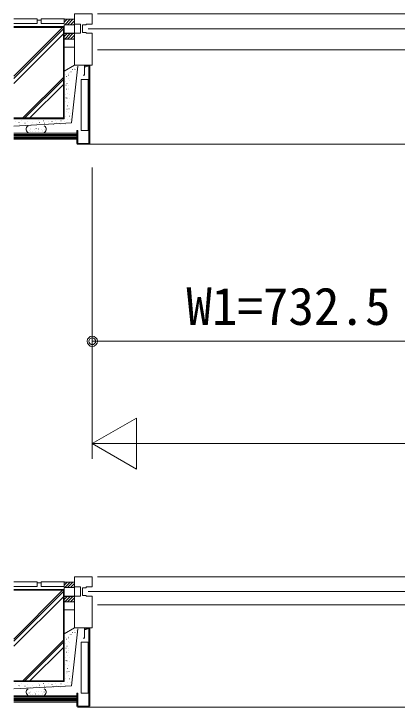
# Model space of a CAD drawing. Units: millimetres, scale not verified. Extents: x -14850 to 13831, y -10500 to 9500.
# Drawn here: x -2546 to -1797, y 3177 to 4532 of the extents above; entities that cross this region are included whole.
import ezdxf
from ezdxf.enums import TextEntityAlignment as Align

# ---------------------------------------------------------------- set-up
doc = ezdxf.new("R2010")
doc.units = ezdxf.units.MM
doc.header["$LTSCALE"] = 50
doc.linetypes.add('DASHED3', pattern=[4, 3, -1])
for name, color, linetype, lineweight in [('0-2_YKK_ZWAK', 2, 'Continuous', 9), ('0-3_YKK_11', 7, 'Continuous', 9), ('0-5_YSS_K', 4, 'Continuous', 9)]:
    doc.layers.add(name, color=color, linetype=linetype, lineweight=lineweight)
doc.styles.add('ＭＳ ゴシック', font='')
doc.styles.get('ＭＳ ゴシック').set_extended_font_data('MS Gothic')

msp = doc.modelspace()

# ---------------------------------------------------------------- linework, layer by layer
at = {"layer": '0-2_YKK_ZWAK'}
for p, q in [((-2392.5, 4232), (-2392.5, 3662)), ((-2392.5, 3892), (-1660, 3892)), ((-2305.9, 3742), (-2392.5, 3692)), ((-2392.5, 3692), (-892.5, 3692))]:
    msp.add_line(p, q, dxfattribs=at)
msp.add_lwpolyline([(-2392.5, 3692), (-2305.9, 3642), (-2305.9, 3742)], dxfattribs=at)
for radius in [10, 10, 6.5, 6.5]:
    msp.add_circle((-2392.5, 3892), radius, dxfattribs=at)
at = {"layer": '0-3_YKK_11'}
for p, q in [((-2500.5, 4522), (-2545.8, 4522)), ((-2500.5, 4513), (-2545.8, 4513)), ((-2500.5, 4513), (-2500.5, 4522)), ((-2492.5, 4520), (-2500.5, 4520)), ((-2492.5, 4513), (-2492.5, 4522)), ((-2447.5, 4522), (-2492.5, 4522)), ((-2447.5, 4513), (-2492.5, 4513)), ((-2447.5, 4522), (-2447.5, 4513)), ((-2447.5, 4522), (-2446.9, 4521.4)), ((-2447.5, 4521.11), (-2447.06, 4521.56)), ((-2447.5, 4515.46), (-2441.56, 4521.4)), ((-2447.5, 4513), (-2447.5, 4519.85)), ((-2446.9, 4521.4), (-2428.1, 4521.4)), ((-2446.5, 4510.8), (-2435.9, 4521.4)), ((-2440.84, 4510.8), (-2430.24, 4521.4)), ((-2435.19, 4510.8), (-2427.5, 4518.49)), ((-2429.53, 4510.8), (-2427.5, 4512.83)), ((-2427.5, 4522), (-2428.1, 4521.4)), ((-2447.5, 4507), (-2545.8, 4507)), ((-2545.8, 4410.14), (-2450.44, 4505.5)), ((-2449, 4505.5), (-2545.8, 4505.5)), ((-2545.8, 4405.9), (-2449, 4502.69)), ((-2449, 4328.5), (-2449, 4505.5)), ((-2447.5, 4500.8), (-2447.5, 4510.8)), ((-2447.5, 4510.8), (-2427.5, 4510.8)), ((-2447.5, 4507), (-2447.5, 4327)), ((-2427.5, 4510.8), (-2427.5, 4500.8)), ((-2545.8, 4396), (-2449, 4492.79)), ((-2447.5, 4494), (-2446.9, 4493.4)), ((-2427.5, 4494), (-2447.5, 4494)), ((-2447.5, 4493.11), (-2447.06, 4493.55)), ((-2447.5, 4487.46), (-2441.56, 4493.4)), ((-2446.9, 4493.4), (-2428.1, 4493.4)), ((-2446.5, 4482.8), (-2435.9, 4493.4)), ((-2440.84, 4482.8), (-2430.24, 4493.4)), ((-2435.19, 4482.8), (-2427.5, 4490.48)), ((-2427.5, 4494), (-2428.1, 4493.4)), ((-2429.53, 4482.8), (-2427.5, 4484.83)), ((-2427.5, 4482.8), (-2427.5, 4472.8)), ((-2427.5, 4467), (-2447.5, 4467)), ((-2427.5, 4431.79), (-2447.5, 4420.24)), ((-2399.56, 4431.93), (-2407.5, 4429.55)), ((-2436.37, 4418.18), (-2436.17, 4418.18)), ((-2434.31, 4418.77), (-2434.11, 4418.77)), ((-2433.37, 4318.73), (-2420.78, 4430)), ((-2431.07, 4423.19), (-2430.87, 4423.19)), ((-2426.65, 4425.84), (-2426.45, 4425.84)), ((-2426.36, 4423.19), (-2426.16, 4423.19)), ((-2424.3, 4427.31), (-2424.1, 4427.31)), ((-2407.5, 4429.55), (-2407.04, 4428.02)), ((-2407.04, 4428.02), (-2399.1, 4430.4)), ((-2399.1, 4430.4), (-2399.1, 4278.6)), ((-2397.5, 4430.4), (-2397.5, 4278.6)), ((-2528.44, 4328.5), (-2449, 4407.94)), ((-2444.91, 4413.77), (-2444.71, 4413.77)), ((-2443.44, 4409.65), (-2443.24, 4409.65)), ((-2439.61, 4414.95), (-2439.41, 4414.95)), ((-2438.72, 4412.3), (-2438.52, 4412.3)), ((-2438.43, 4405.82), (-2438.23, 4405.82)), ((-2414.1, 4404), (-2414.1, 4304)), ((-2414.1, 4404), (-2399.1, 4404)), ((-2399.1, 4412.29), (-2397.5, 4410.69)), ((-2397.5, 4408.57), (-2399.1, 4410.17)), ((-2524.2, 4328.5), (-2449, 4403.7)), ((-2514.3, 4328.5), (-2449, 4393.8)), ((-2444.91, 4400.52), (-2444.71, 4400.52)), ((-2444.02, 4392.57), (-2443.82, 4392.57)), ((-2441.96, 4396.1), (-2441.76, 4396.1)), ((-2438.43, 4392.57), (-2438.23, 4392.57)), ((-2436.96, 4402.58), (-2436.76, 4402.58)), ((-2443.44, 4384.62), (-2443.24, 4384.62)), ((-2441.67, 4376.97), (-2441.47, 4376.97)), ((-2438.43, 4386.97), (-2438.23, 4386.97)), ((-2438.43, 4383.74), (-2438.23, 4383.74)), ((-2444.32, 4373.43), (-2444.12, 4373.43)), ((-2444.02, 4368.13), (-2443.82, 4368.13)), ((-2441.96, 4367.54), (-2441.76, 4367.54)), ((-2437.25, 4373.43), (-2437.05, 4373.43)), ((-2437.25, 4366.66), (-2437.05, 4366.66)), ((-2444.91, 4361.07), (-2444.71, 4361.07)), ((-2440.79, 4352.23), (-2440.59, 4352.23)), ((-2439.9, 4358.71), (-2439.7, 4358.71)), ((-2399.1, 4353.62), (-2397.5, 4352.02)), ((-2397.5, 4349.9), (-2399.1, 4351.5)), ((-2443.73, 4341.93), (-2443.53, 4341.93)), ((-2441.96, 4346.05), (-2441.76, 4346.05)), ((-2439.02, 4339.57), (-2438.82, 4339.57)), ((-2438.14, 4346.64), (-2437.94, 4346.64)), ((-2434.6, 4337.51), (-2434.4, 4337.51)), ((-2449, 4328.5), (-2545.8, 4328.5)), ((-2447.5, 4327), (-2545.8, 4327)), ((-2543.54, 4322.5), (-2543.34, 4322.5)), ((-2530.88, 4323.67), (-2530.68, 4323.67)), ((-2497.9, 4323.97), (-2497.7, 4323.97)), ((-2487.6, 4323.09), (-2487.4, 4323.09)), ((-2479.06, 4322.5), (-2478.86, 4322.5)), ((-2465.22, 4323.97), (-2465.02, 4323.97)), ((-2453.74, 4322.79), (-2453.54, 4322.79)), ((-2444.91, 4332.21), (-2444.71, 4332.21)), ((-2440.49, 4325.44), (-2440.29, 4325.44)), ((-2437.55, 4332.21), (-2437.35, 4332.21)), ((-2436.08, 4325.14), (-2435.87, 4325.14)), ((-2545.6, 4312.78), (-2433.37, 4318.73)), ((-2535.89, 4319.55), (-2535.69, 4319.55)), ((-2534.41, 4316.61), (-2534.21, 4316.61)), ((-2524.11, 4318.08), (-2523.91, 4318.08)), ((-2519.1, 4321.91), (-2518.9, 4321.91)), ((-2513.51, 4316.31), (-2513.31, 4316.31)), ((-2509.39, 4320.14), (-2509.19, 4320.14)), ((-2502.32, 4317.2), (-2502.12, 4317.2)), ((-2496.14, 4319.85), (-2495.94, 4319.85)), ((-2486.42, 4318.08), (-2486.22, 4318.08)), ((-2477.59, 4316.9), (-2477.39, 4316.9)), ((-2471.41, 4321.32), (-2471.21, 4321.32)), ((-2468.76, 4316.61), (-2468.56, 4316.61)), ((-2462.57, 4319.55), (-2462.37, 4319.55)), ((-2454.62, 4315.43), (-2454.42, 4315.43)), ((-2446.97, 4321.91), (-2446.77, 4321.91)), ((-2445.2, 4316.61), (-2445, 4316.61)), ((-2436.96, 4318.37), (-2436.76, 4318.37)), ((-2422.5, 4299), (-2545.6, 4299)), ((-2423, 4298.5), (-2545.6, 4298.5)), ((-2423, 4296.3), (-2545.6, 4296.3)), ((-2515.74, 4304.7), (-2515.74, 4304.54)), ((-2514.02, 4302.4), (-2514.02, 4302.25)), ((-2513.83, 4308.14), (-2513.83, 4307.99)), ((-2512.68, 4305.27), (-2512.68, 4305.12)), ((-2510, 4302.4), (-2510, 4302.25)), ((-2505.41, 4306.23), (-2505.41, 4306.07)), ((-2503.69, 4302.78), (-2503.69, 4302.63)), ((-2501.96, 4307.76), (-2501.96, 4307.61)), ((-2497.75, 4306.99), (-2497.75, 4306.84)), ((-2496.8, 4302.59), (-2496.8, 4302.44)), ((-2492.4, 4306.8), (-2492.4, 4306.65)), ((-2489.72, 4302.4), (-2489.72, 4302.25)), ((-2489.33, 4303.93), (-2489.33, 4303.78)), ((-2486.65, 4306.61), (-2486.65, 4306.46)), ((-2423, 4287.5), (-2423, 4298.5)), ((-2422.5, 4304), (-2422.5, 4278.6)), ((-2420.9, 4304), (-2422.5, 4304)), ((-2422.5, 4287), (-2422.5, 4299)), ((-2420.9, 4278.6), (-2420.9, 4304)), ((-2414.1, 4304), (-2399.1, 4304)), ((-2423, 4294.1), (-2545.6, 4294.1)), ((-2423, 4291.9), (-2545.6, 4291.9)), ((-2423, 4289.7), (-2545.6, 4289.7)), ((-2545.6, 4287.5), (-2423, 4287.5)), ((-2422.5, 4287), (-2545.6, 4287)), ((-2399.1, 4292.46), (-2397.5, 4290.85)), ((-2397.5, 4288.73), (-2399.1, 4290.33)), ((-2420.9, 4278.6), (-2399.1, 4278.6)), ((-2399.1, 4277), (-2420.9, 4277)), ((-2412.19, 4277), (-885.9, 4277)), ((-2500.5, 3422), (-2545.8, 3422)), ((-2500.5, 3413), (-2500.5, 3422)), ((-2492.5, 3420), (-2500.5, 3420)), ((-2492.5, 3413), (-2492.5, 3422)), ((-2447.5, 3422), (-2492.5, 3422)), ((-2447.5, 3422), (-2446.9, 3421.4)), ((-2447.5, 3421.11), (-2447.06, 3421.56)), ((-2447.5, 3415.46), (-2441.56, 3421.4)), ((-2446.9, 3421.4), (-2428.1, 3421.4)), ((-2446.5, 3410.8), (-2435.9, 3421.4)), ((-2440.84, 3410.8), (-2430.24, 3421.4)), ((-2435.19, 3410.8), (-2427.5, 3418.49)), ((-2427.5, 3422), (-2428.1, 3421.4)), ((-2500.5, 3413), (-2545.8, 3413)), ((-2447.5, 3407), (-2545.8, 3407)), ((-2449, 3405.5), (-2545.8, 3405.5)), ((-2545.8, 3310.14), (-2450.44, 3405.5)), ((-2545.8, 3305.9), (-2449, 3402.69)), ((-2447.5, 3413), (-2492.5, 3413)), ((-2449, 3228.5), (-2449, 3405.5)), ((-2447.5, 3410.8), (-2427.5, 3410.8)), ((-2447.5, 3400.8), (-2447.5, 3410.8)), ((-2447.5, 3407), (-2447.5, 3227)), ((-2429.53, 3410.8), (-2427.5, 3412.83)), ((-2427.5, 3410.8), (-2427.5, 3400.8)), ((-2545.8, 3296), (-2449, 3392.79)), ((-2427.5, 3394), (-2447.5, 3394)), ((-2447.5, 3394), (-2446.9, 3393.4)), ((-2447.5, 3393.11), (-2447.06, 3393.56)), ((-2447.5, 3387.45), (-2441.56, 3393.4)), ((-2446.9, 3393.4), (-2428.1, 3393.4)), ((-2446.5, 3382.8), (-2435.9, 3393.4)), ((-2440.84, 3382.8), (-2430.24, 3393.4)), ((-2435.19, 3382.8), (-2427.5, 3390.48)), ((-2427.5, 3394), (-2428.1, 3393.4)), ((-2447.5, 3382.8), (-2427.5, 3382.8)), ((-2447.5, 3372.8), (-2447.5, 3382.8)), ((-2429.53, 3382.8), (-2427.5, 3384.83)), ((-2427.5, 3382.8), (-2427.5, 3372.8)), ((-2427.5, 3367), (-2447.5, 3367)), ((-2427.5, 3331.79), (-2447.5, 3320.24)), ((-2433.37, 3218.73), (-2420.78, 3330)), ((-2431.07, 3323.19), (-2430.87, 3323.19)), ((-2426.65, 3325.84), (-2426.45, 3325.84)), ((-2426.36, 3323.19), (-2426.16, 3323.19)), ((-2424.3, 3327.31), (-2424.1, 3327.31)), ((-2399.56, 3331.93), (-2407.5, 3329.55)), ((-2407.5, 3329.55), (-2407.04, 3328.02)), ((-2407.04, 3328.02), (-2399.1, 3330.4)), ((-2399.1, 3330.4), (-2399.1, 3178.6)), ((-2397.5, 3330.4), (-2397.5, 3178.6)), ((-2528.44, 3228.5), (-2449, 3307.94)), ((-2444.91, 3313.77), (-2444.71, 3313.77)), ((-2443.44, 3309.65), (-2443.24, 3309.65)), ((-2439.61, 3314.94), (-2439.41, 3314.94)), ((-2438.72, 3312.3), (-2438.52, 3312.3)), ((-2436.37, 3318.18), (-2436.17, 3318.18)), ((-2434.31, 3318.77), (-2434.11, 3318.77)), ((-2399.1, 3312.29), (-2397.5, 3310.69)), ((-2397.5, 3308.57), (-2399.1, 3310.17)), ((-2524.2, 3228.5), (-2449, 3303.7)), ((-2514.3, 3228.5), (-2449, 3293.8)), ((-2444.91, 3300.52), (-2444.71, 3300.52)), ((-2441.96, 3296.1), (-2441.76, 3296.1)), ((-2438.43, 3305.82), (-2438.23, 3305.82)), ((-2436.96, 3302.58), (-2436.76, 3302.58)), ((-2414.1, 3304), (-2414.1, 3204)), ((-2414.1, 3304), (-2399.1, 3304)), ((-2444.02, 3292.57), (-2443.82, 3292.57)), ((-2443.44, 3284.62), (-2443.24, 3284.62)), ((-2438.43, 3292.57), (-2438.23, 3292.57)), ((-2438.43, 3286.97), (-2438.23, 3286.97)), ((-2438.43, 3283.74), (-2438.23, 3283.74)), ((-2444.32, 3273.43), (-2444.12, 3273.43)), ((-2444.02, 3268.13), (-2443.82, 3268.13)), ((-2441.96, 3267.54), (-2441.76, 3267.54)), ((-2441.67, 3276.96), (-2441.47, 3276.96)), ((-2437.25, 3273.43), (-2437.05, 3273.43)), ((-2437.25, 3266.66), (-2437.05, 3266.66)), ((-2444.91, 3261.07), (-2444.71, 3261.07)), ((-2440.79, 3252.23), (-2440.59, 3252.23)), ((-2439.9, 3258.71), (-2439.7, 3258.71)), ((-2399.1, 3253.62), (-2397.5, 3252.02)), ((-2443.73, 3241.93), (-2443.53, 3241.93)), ((-2441.96, 3246.05), (-2441.76, 3246.05)), ((-2439.02, 3239.57), (-2438.82, 3239.57)), ((-2438.14, 3246.64), (-2437.94, 3246.64)), ((-2397.5, 3249.9), (-2399.1, 3251.5)), ((-2449, 3228.5), (-2545.8, 3228.5)), ((-2447.5, 3227), (-2545.8, 3227)), ((-2444.91, 3232.21), (-2444.71, 3232.21)), ((-2440.49, 3225.44), (-2440.29, 3225.44)), ((-2437.55, 3232.21), (-2437.35, 3232.21)), ((-2436.08, 3225.15), (-2435.87, 3225.15)), ((-2434.6, 3237.51), (-2434.4, 3237.51)), ((-2545.6, 3212.78), (-2433.37, 3218.73)), ((-2543.54, 3222.5), (-2543.34, 3222.5)), ((-2535.89, 3219.55), (-2535.69, 3219.55)), ((-2534.41, 3216.61), (-2534.21, 3216.61)), ((-2530.88, 3223.67), (-2530.68, 3223.67)), ((-2524.11, 3218.08), (-2523.91, 3218.08)), ((-2519.1, 3221.91), (-2518.9, 3221.91)), ((-2513.51, 3216.31), (-2513.31, 3216.31)), ((-2509.39, 3220.14), (-2509.19, 3220.14)), ((-2502.32, 3217.2), (-2502.12, 3217.2)), ((-2497.9, 3223.97), (-2497.7, 3223.97)), ((-2496.14, 3219.85), (-2495.94, 3219.85)), ((-2487.6, 3223.08), (-2487.4, 3223.08)), ((-2486.42, 3218.08), (-2486.22, 3218.08)), ((-2479.06, 3222.5), (-2478.86, 3222.5)), ((-2477.59, 3216.9), (-2477.39, 3216.9)), ((-2471.41, 3221.32), (-2471.21, 3221.32)), ((-2468.76, 3216.61), (-2468.56, 3216.61)), ((-2465.22, 3223.97), (-2465.02, 3223.97)), ((-2462.57, 3219.55), (-2462.37, 3219.55)), ((-2454.62, 3215.43), (-2454.42, 3215.43)), ((-2453.74, 3222.79), (-2453.54, 3222.79)), ((-2446.97, 3221.91), (-2446.77, 3221.91)), ((-2445.2, 3216.61), (-2445, 3216.61)), ((-2436.96, 3218.37), (-2436.76, 3218.37)), ((-2422.5, 3199), (-2545.6, 3199)), ((-2423, 3198.5), (-2545.6, 3198.5)), ((-2515.74, 3204.7), (-2515.74, 3204.54)), ((-2514.02, 3202.4), (-2514.02, 3202.25)), ((-2513.83, 3208.14), (-2513.83, 3207.99)), ((-2512.68, 3205.27), (-2512.68, 3205.12)), ((-2510, 3202.4), (-2510, 3202.25)), ((-2505.41, 3206.23), (-2505.41, 3206.07)), ((-2503.69, 3202.78), (-2503.69, 3202.63)), ((-2501.96, 3207.76), (-2501.96, 3207.6)), ((-2497.75, 3206.99), (-2497.75, 3206.84)), ((-2496.8, 3202.59), (-2496.8, 3202.44)), ((-2492.4, 3206.8), (-2492.4, 3206.65)), ((-2489.72, 3202.4), (-2489.72, 3202.25)), ((-2489.33, 3203.93), (-2489.33, 3203.78)), ((-2486.65, 3206.61), (-2486.65, 3206.46)), ((-2423, 3187.5), (-2423, 3198.5)), ((-2420.9, 3204), (-2422.5, 3204)), ((-2422.5, 3204), (-2422.5, 3178.6)), ((-2422.5, 3187), (-2422.5, 3199)), ((-2420.9, 3178.6), (-2420.9, 3204)), ((-2414.1, 3204), (-2399.1, 3204)), ((-2423, 3196.3), (-2545.6, 3196.3)), ((-2423, 3194.1), (-2545.6, 3194.1)), ((-2423, 3191.9), (-2545.6, 3191.9)), ((-2423, 3189.7), (-2545.6, 3189.7)), ((-2545.6, 3187.5), (-2423, 3187.5)), ((-2422.5, 3187), (-2545.6, 3187)), ((-2399.1, 3192.46), (-2397.5, 3190.85)), ((-2397.5, 3188.73), (-2399.1, 3190.33)), ((-2420.9, 3178.6), (-2399.1, 3178.6)), ((-2399.1, 3177), (-2420.9, 3177)), ((-2412.19, 3177), (-885.9, 3177))]:
    msp.add_line(p, q, dxfattribs=at)
at = {"layer": '0-3_YKK_11', "linetype": 'DASHED3'}
for p, q in [((-2400.7, 4404), (-2400.7, 4304)), ((-2400.7, 3304), (-2400.7, 3204))]:
    msp.add_line(p, q, dxfattribs=at)
at = {"layer": '0-3_YKK_11'}
for points in [[(-2447.5, 4472.8), (-2447.5, 4482.8), (-2427.5, 4482.8)], [(-2447.5, 3422), (-2447.5, 3413), (-2447.5, 3419.85)]]:
    msp.add_lwpolyline(points, dxfattribs=at)
for centre, radius, start, end in [((-2399.1, 4430.4), 1.6, 0, 106.69923), ((-2513.79, 4306.39), 7.78, 121.78807, 251.80487), ((-2490.45, 4306.39), 7.78, 288.19461, 58.21141), ((-2420.9, 4278.6), 1.6, 180, 270), ((-2399.1, 4278.6), 1.6, 270, 0), ((-2399.1, 3330.4), 1.6, 0, 106.69923), ((-2513.79, 3206.39), 7.78, 121.78807, 251.80487), ((-2490.45, 3206.39), 7.78, 288.19461, 58.21141), ((-2420.9, 3178.6), 1.6, 180, 270), ((-2399.1, 3178.6), 1.6, 270, 0)]:
    msp.add_arc(centre, radius, start, end, dxfattribs=at)
at = {"layer": '0-5_YSS_K'}
for p, q in [((-2427.5, 4532), (-2427.5, 4432)), ((-2392.5, 4532), (-2427.5, 4532)), ((-2382.5, 4532), (-1670, 4532)), ((-2427.5, 4512), (-2415.5, 4512)), ((-2415.5, 4512), (-2415.5, 4494)), ((-2411.5, 4495.5), (-2411.5, 4510.5)), ((-2411.5, 4510.5), (-2404.5, 4510.5)), ((-2400.5, 4503), (-1652, 4503)), ((-2415.5, 4494), (-2427.5, 4494)), ((-2404.5, 4495.5), (-2411.5, 4495.5)), ((-2392.5, 4432), (-2392.5, 4494)), ((-2382.5, 4462), (-1670, 4462)), ((-2392.5, 4432), (-2427.5, 4432)), ((-2407.5, 4412), (-2407.5, 4432)), ((-2410.5, 4412), (-2407.5, 4412)), ((-2392.5, 3432), (-2427.5, 3432)), ((-2427.5, 3432), (-2427.5, 3332)), ((-2382.5, 3432), (-902.5, 3432)), ((-2427.5, 3412), (-2415.5, 3412)), ((-2415.5, 3412), (-2415.5, 3394)), ((-2411.5, 3410.5), (-2404.5, 3410.5)), ((-2411.5, 3395.5), (-2411.5, 3410.5)), ((-2400.5, 3403), (-884.5, 3403)), ((-2415.5, 3394), (-2427.5, 3394)), ((-2404.5, 3395.5), (-2411.5, 3395.5)), ((-2392.5, 3332), (-2392.5, 3394)), ((-2382.5, 3377), (-902.5, 3377)), ((-2392.5, 3332), (-2427.5, 3332)), ((-2407.5, 3312), (-2407.5, 3332)), ((-2410.5, 3312), (-2407.5, 3312))]:
    msp.add_line(p, q, dxfattribs=at)
for points in [[(-2404.5, 4510.5), (-2404.5, 4512), (-2392.5, 4512), (-2392.5, 4532)], [(-2392.5, 4494), (-2404.5, 4494), (-2404.5, 4495.5)], [(-2404.5, 3410.5), (-2404.5, 3412), (-2392.5, 3412), (-2392.5, 3432)], [(-2392.5, 3394), (-2404.5, 3394), (-2404.5, 3395.5)]]:
    msp.add_lwpolyline(points, dxfattribs=at)

# ---------------------------------------------------------------- texts
at = {"layer": '0-2_YKK_ZWAK', "color": 4, "style": 'ＭＳ ゴシック'}
msp.add_text('W1=732.5', height=73.31, dxfattribs=at).set_placement((-2208.71, 3902), align=Align.BOTTOM_LEFT)

doc.saveas('drawing.dxf')
